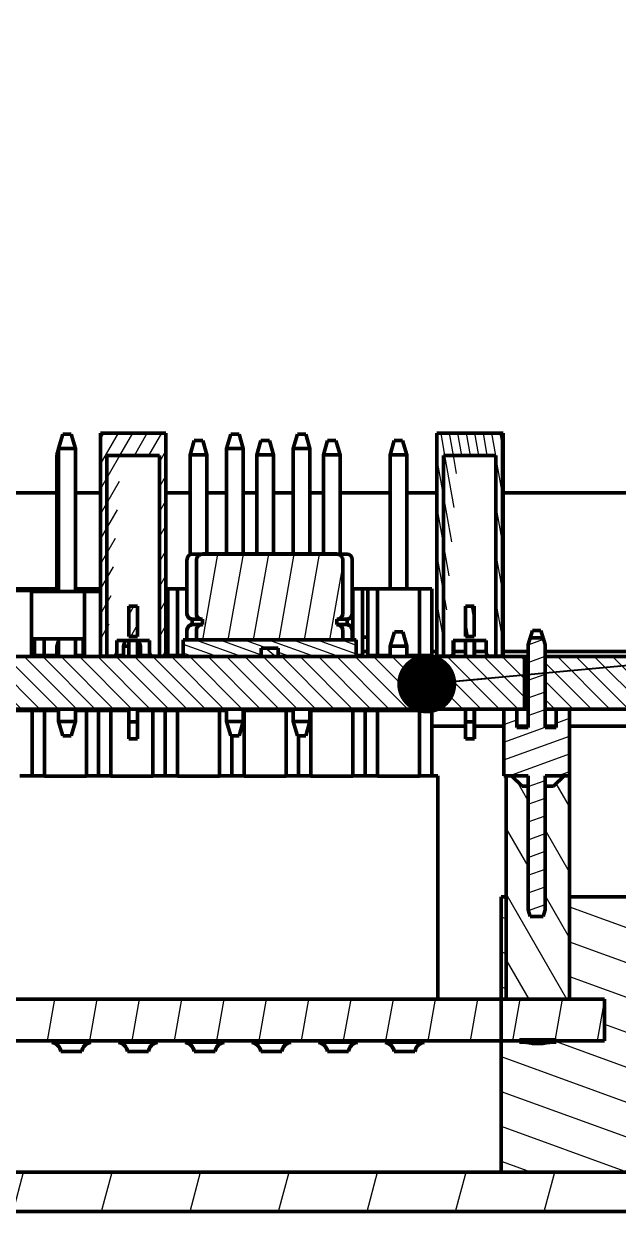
# Model space of a CAD drawing. Header units: inches. Extents: x -2049 to -860, y -317 to 524.
# Drawn here: x -1094.38 to -1079.3, y 68.55 to 99.34 of the extents above; entities that cross this region are included whole.
import ezdxf

# ---------------------------------------------------------------- set-up
doc = ezdxf.new("R2010")
doc.units = ezdxf.units.IN
doc.header["$LTSCALE"] = 2.574606
doc.header["$MEASUREMENT"] = 0
doc.header["$PDMODE"] = 3
doc.header["$PDSIZE"] = 0.3125
doc.layers.get('0').update_dxf_attribs({"linetype": 'CONTINUOUS', "lineweight": 50})
doc.layers.get('Defpoints').update_dxf_attribs({"linetype": 'CONTINUOUS'})
for name, color, linetype, lineweight in [('dim', 7, 'CONTINUOUS', 9), ('from', 7, 'CONTINUOUS', 15), ('细实线', 7, 'CONTINUOUS', 9)]:
    doc.layers.add(name, color=color, linetype=linetype, lineweight=lineweight)
doc.styles.add('TEXTSTYLE_1', font='gdt', dxfattribs={"width": 0.8})
doc.dimstyles.new('ISO-25', dxfattribs={"dimtxt": 5, "dimasz": 5, "dimexe": 1.25, "dimexo": 0.625, "dimtad": 1, "dimdec": 0, "dimlfac": 1.5, "dimdsep": 46, "dimtxsty": 'TEXTSTYLE_1', "dimcen": 2.5, "dimclrd": 256, "dimclre": 256, "dimclrt": 256, "dimadec": 0, "dimazin": 0, "dimtfac": 1, "dimtdec": 0, "dimtmove": 0, "dimatfit": 3, "dimfxl": 1, "dimlwd": 25, "dimarcsym": 0})
doc.dimstyles.new('ISO-25$0', dxfattribs={"dimtxt": 5, "dimasz": 5, "dimexe": 1.25, "dimexo": 0.625, "dimtad": 1, "dimdec": 0, "dimlfac": 1.5, "dimdsep": 46, "dimtxsty": 'TEXTSTYLE_1', "dimcen": 2.5, "dimclrd": 256, "dimclre": 256, "dimclrt": 256, "dimadec": 0, "dimazin": 0, "dimtfac": 1, "dimtdec": 0, "dimtmove": 0, "dimatfit": 3, "dimfxl": 1, "dimlwd": 25, "dimarcsym": 0})

# ---------------------------------------------------------------- blocks, each defined once
blk = doc.blocks.new('*D56')
at = {"layer": 'Defpoints', "color": 0, "transparency": 16777216}
for p in [(-1218.049, 403.303), (-1091.407, 403.303), (-1171.593, 52.37)]:
    blk.add_point(p, dxfattribs=at)
at = {"layer": 'dim', "lineweight": -2, "transparency": 16777216}
for p, q in [((-1092.032, 403.303), (-1219.299, 403.303)), ((-1172.218, 52.37), (-1219.299, 52.37))]:
    blk.add_line(p, q, dxfattribs=at)
at = {"layer": 'dim', "lineweight": 25, "transparency": 16777216}
blk.add_line((-1218.049, 57.37), (-1218.049, 398.303), dxfattribs=at)
at = {"layer": 'dim', "transparency": 16777216}
for points in [[(-1218.882, 398.303), (-1217.215, 398.303), (-1218.049, 403.303)], [(-1218.882, 57.37), (-1217.215, 57.37), (-1218.049, 52.37)]]:
    blk.add_solid(points, dxfattribs=at)
at = {"layer": 'dim', "transparency": 16777216, "insert": (-1221.174, 224.866), "char_height": 5, "attachment_point": 5, "rotation": 90, "style": 'TEXTSTYLE_1'}
blk.add_mtext('526', dxfattribs=at)
blk = doc.blocks.new('*D57')
at = {"layer": 'Defpoints', "color": 0, "transparency": 16777216}
for p in [(-1231.845, 446.968), (-1055.93, 446.968), (-1171.593, 52.37)]:
    blk.add_point(p, dxfattribs=at)
at = {"layer": 'dim', "lineweight": -2, "transparency": 16777216}
for p, q in [((-1056.555, 446.968), (-1233.095, 446.968)), ((-1172.218, 52.37), (-1233.095, 52.37))]:
    blk.add_line(p, q, dxfattribs=at)
at = {"layer": 'dim', "lineweight": 25, "transparency": 16777216}
blk.add_line((-1231.845, 57.37), (-1231.845, 441.968), dxfattribs=at)
at = {"layer": 'dim', "transparency": 16777216}
for points in [[(-1232.678, 441.968), (-1231.011, 441.968), (-1231.845, 446.968)], [(-1232.678, 57.37), (-1231.011, 57.37), (-1231.845, 52.37)]]:
    blk.add_solid(points, dxfattribs=at)
at = {"layer": 'dim', "transparency": 16777216, "insert": (-1234.97, 248.072), "char_height": 5, "attachment_point": 5, "rotation": 90, "style": 'TEXTSTYLE_1'}
blk.add_mtext('592', dxfattribs=at)
blk = doc.blocks.new('*D59')
at = {"layer": 'Defpoints', "color": 0, "transparency": 16777216}
for p in [(-1163.703, 98.502), (-956.437, 71.503), (-956.437, 39.031)]:
    blk.add_point(p, dxfattribs=at)
at = {"layer": 'dim', "lineweight": -2, "transparency": 16777216}
for p, q in [((-1163.703, 97.877), (-1163.703, 37.781)), ((-956.437, 70.878), (-956.437, 37.781))]:
    blk.add_line(p, q, dxfattribs=at)
at = {"layer": 'dim', "lineweight": 25, "transparency": 16777216}
blk.add_line((-1158.703, 39.031), (-961.437, 39.031), dxfattribs=at)
at = {"layer": 'dim', "transparency": 16777216}
for points in [[(-1158.703, 39.864), (-1158.703, 38.197), (-1163.703, 39.031)], [(-961.437, 39.864), (-961.437, 38.197), (-956.437, 39.031)]]:
    blk.add_solid(points, dxfattribs=at)
at = {"layer": 'dim', "transparency": 16777216, "insert": (-1060.684, 42.156), "char_height": 5, "attachment_point": 5, "style": 'TEXTSTYLE_1'}
blk.add_mtext('311', dxfattribs=at)

msp = doc.modelspace()

# ---------------------------------------------------------------- hatches: boundary and pattern name
at = {"layer": '细实线', "linetype": 'Continuous'}
h = msp.add_hatch(dxfattribs=at)
h.set_pattern_fill('ANSI31', color=256, scale=0.1, angle=195, style=0)
h.set_pattern_definition([(240, (-1850.8669, 3648.15607), (0.274963065, -0.15875), [])])
edge = h.paths.add_edge_path()
edge.add_line((-1090.946, 83.28), (-1090.78, 83.28))
edge.add_line((-1090.946, 83.28), (-1090.946, 88.379))
edge.add_line((-1090.946, 88.379), (-1091.313, 88.379))
edge.add_line((-1091.313, 88.38), (-1091.913, 88.38))
edge.add_line((-1092.28, 88.379), (-1091.913, 88.379))
edge.add_line((-1092.28, 83.28), (-1092.28, 88.379))
edge.add_line((-1092.28, 83.28), (-1092.446, 83.28))
edge.add_line((-1092.446, 83.28), (-1092.446, 88.946))
edge.add_line((-1092.446, 88.946), (-1090.78, 88.946))
edge.add_line((-1090.78, 83.28), (-1090.78, 88.946))
edge = h.paths.add_edge_path()
edge.add_line((-1091.502, 83.782), (-1091.502, 84.548))
edge.add_line((-1091.502, 83.782), (-1091.724, 83.782))
edge.add_line((-1091.724, 83.782), (-1091.724, 84.548))
edge.add_line((-1091.724, 84.548), (-1091.502, 84.548))
h = msp.add_hatch(dxfattribs=at)
h.set_pattern_fill('ANSI31', color=256, scale=0.066667, angle=235, style=0)
h.set_pattern_definition([(280, (-1850.8669, 3648.15607), (0.208450974, 0.036755531), [])])
edge = h.paths.add_edge_path()
edge.add_line((-1082.395, 83.28), (-1082.229, 83.28))
edge.add_line((-1082.395, 83.28), (-1082.395, 88.379))
edge.add_line((-1082.395, 88.379), (-1082.762, 88.379))
edge.add_line((-1082.762, 88.38), (-1083.362, 88.38))
edge.add_line((-1083.729, 88.379), (-1083.362, 88.379))
edge.add_line((-1083.729, 83.28), (-1083.729, 88.379))
edge.add_line((-1083.729, 83.28), (-1083.895, 83.28))
edge.add_line((-1083.895, 83.28), (-1083.895, 88.946))
edge.add_line((-1083.895, 88.946), (-1082.229, 88.946))
edge.add_line((-1082.229, 83.28), (-1082.229, 88.946))
edge = h.paths.add_edge_path()
edge.add_line((-1082.951, 83.782), (-1082.951, 84.548))
edge.add_line((-1082.951, 83.782), (-1083.173, 83.782))
edge.add_line((-1083.173, 83.782), (-1083.173, 84.548))
edge.add_line((-1083.173, 84.548), (-1082.951, 84.548))
h = msp.add_hatch(dxfattribs=at)
h.set_pattern_fill('ANSI31', color=256, scale=0.2, angle=35, style=0)
h.set_pattern_definition([(80, (-1850.8669, 3648.1561), (-0.62535292, 0.11026659), [])])
edge = h.paths.add_edge_path()
edge.add_line((-1089.851, 85.869), (-1086.44, 85.869))
edge.add_spline(control_points=[(-1086.288, 85.736), (-1086.288, 85.76), (-1086.302, 85.804), (-1086.36, 85.856), (-1086.411, 85.869), (-1086.44, 85.869)], knot_values=[0, 0, 0, 0, 0.333333, 0.666667, 1, 1, 1, 1], degree=3, periodic=0)
edge.add_line((-1086.288, 85.736), (-1086.288, 84.349))
edge.add_spline(control_points=[(-1086.333, 84.255), (-1086.318, 84.268), (-1086.296, 84.297), (-1086.288, 84.331), (-1086.288, 84.349)], knot_values=[0, 0, 0, 0, 0.5, 1, 1, 1, 1], degree=3, periodic=0)
edge.add_spline(control_points=[(-1086.44, 84.216), (-1086.419, 84.216), (-1086.38, 84.223), (-1086.347, 84.242), (-1086.333, 84.255)], knot_values=[0, 0, 0, 0, 0.5, 1, 1, 1, 1], degree=3, periodic=0)
edge.add_line((-1086.44, 84.216), (-1086.44, 84.082))
edge.add_spline(control_points=[(-1086.333, 84.043), (-1086.347, 84.056), (-1086.381, 84.075), (-1086.42, 84.082), (-1086.44, 84.082)], knot_values=[0, 0, 0, 0, 0.5, 1, 1, 1, 1], degree=3, periodic=0)
edge.add_spline(control_points=[(-1086.288, 83.949), (-1086.288, 83.967), (-1086.296, 84.001), (-1086.318, 84.03), (-1086.333, 84.043)], knot_values=[0, 0, 0, 0, 0.5, 1, 1, 1, 1], degree=3, periodic=0)
edge.add_line((-1086.288, 83.949), (-1086.288, 83.696))
edge.add_line((-1090.003, 83.696), (-1086.288, 83.696))
edge.add_line((-1090.003, 83.949), (-1090.003, 83.696))
edge.add_spline(control_points=[(-1089.959, 84.043), (-1089.974, 84.03), (-1089.995, 84.001), (-1090.003, 83.967), (-1090.003, 83.949)], knot_values=[0, 0, 0, 0, 0.5, 1, 1, 1, 1], degree=3, periodic=0)
edge.add_spline(control_points=[(-1089.851, 84.082), (-1089.872, 84.082), (-1089.911, 84.075), (-1089.944, 84.056), (-1089.959, 84.043)], knot_values=[0, 0, 0, 0, 0.5, 1, 1, 1, 1], degree=3, periodic=0)
edge.add_line((-1089.851, 84.216), (-1089.851, 84.082))
edge.add_spline(control_points=[(-1089.959, 84.255), (-1089.944, 84.242), (-1089.911, 84.223), (-1089.872, 84.216), (-1089.851, 84.216)], knot_values=[0, 0, 0, 0, 0.5, 1, 1, 1, 1], degree=3, periodic=0)
edge.add_spline(control_points=[(-1090.003, 84.349), (-1090.003, 84.331), (-1089.995, 84.297), (-1089.974, 84.268), (-1089.959, 84.255)], knot_values=[0, 0, 0, 0, 0.5, 1, 1, 1, 1], degree=3, periodic=0)
edge.add_line((-1090.003, 85.736), (-1090.003, 84.349))
edge.add_spline(control_points=[(-1089.851, 85.869), (-1089.881, 85.869), (-1089.932, 85.856), (-1089.99, 85.803), (-1090.003, 85.76), (-1090.003, 85.736)], knot_values=[0, 0, 0, 0, 0.333333, 0.666667, 1, 1, 1, 1], degree=3, periodic=0)
h = msp.add_hatch(dxfattribs=at)
h.set_pattern_fill('ANSI31', color=256, scale=0.133333, angle=155, style=0)
h.set_pattern_definition([(200, (-1850.8669, 3648.15607), (0.144788527, -0.39780321), [])])
edge = h.paths.add_edge_path()
edge.add_line((-1082.196, 80.242), (-1081.576, 80.242))
edge.add_line((-1082.196, 80.242), (-1082.196, 81.936))
edge.add_line((-1082.196, 81.936), (-1081.863, 81.936))
edge.add_line((-1081.863, 81.469), (-1081.863, 81.936))
edge.add_line((-1081.576, 81.469), (-1081.863, 81.469))
edge.add_line((-1081.576, 81.469), (-1081.576, 83.572))
edge.add_line((-1081.576, 83.572), (-1081.526, 83.743))
edge.add_line((-1081.526, 83.743), (-1081.2, 83.743))
edge.add_line((-1081.2, 83.743), (-1081.149, 83.572))
edge.add_line((-1081.149, 83.572), (-1081.149, 81.469))
edge.add_line((-1080.863, 81.469), (-1081.149, 81.469))
edge.add_line((-1080.863, 81.936), (-1080.863, 81.469))
edge.add_line((-1080.863, 81.936), (-1080.529, 81.936))
edge.add_line((-1080.529, 81.936), (-1080.529, 80.242))
edge.add_line((-1081.149, 80.242), (-1080.529, 80.242))
edge.add_line((-1081.149, 80.242), (-1081.149, 76.833))
edge.add_line((-1081.149, 76.833), (-1081.2, 76.662))
edge.add_line((-1081.526, 76.662), (-1081.2, 76.662))
edge.add_line((-1081.526, 76.662), (-1081.576, 76.833))
edge.add_line((-1081.576, 76.833), (-1081.576, 80.242))
h = msp.add_hatch(dxfattribs=at)
h.set_pattern_fill('ANSI31', color=256, scale=0.066667, angle=115, style=0)
h.set_pattern_definition([(160, (-1850.8669, 3648.15607), (-0.072394264, -0.198901605), [])])
edge = h.paths.add_edge_path()
edge.add_line((-1088.362, 83.482), (-1087.929, 83.482))
edge.add_line((-1088.362, 83.269), (-1088.362, 83.482))
edge.add_line((-1088.362, 83.269), (-1090.346, 83.269))
edge.add_line((-1090.346, 83.696), (-1090.346, 83.269))
edge.add_line((-1085.946, 83.696), (-1090.346, 83.696))
edge.add_line((-1085.946, 83.269), (-1085.946, 83.696))
edge.add_line((-1085.946, 83.269), (-1087.929, 83.269))
edge.add_line((-1087.929, 83.482), (-1087.929, 83.269))
h = msp.add_hatch(dxfattribs=at)
h.set_pattern_fill('ANSI31', color=256, scale=0.066667, angle=-85, style=0)
h.set_pattern_definition([(320, (-1850.8669, 3648.15607), (0.13605671, 0.162146074), [])])
edge = h.paths.add_edge_path()
edge.add_line((-1088.362, 83.269), (-1087.929, 83.269))
edge.add_line((-1088.362, 83.269), (-1088.362, 83.482))
edge.add_line((-1088.362, 83.482), (-1087.929, 83.482))
edge.add_line((-1087.929, 83.482), (-1087.929, 83.269))
h = msp.add_hatch(dxfattribs=at)
h.set_pattern_fill('DEFAULT__45', color=256, scale=0.330309, angle=-45, style=0, pattern_type=0)
h.set_pattern_definition([(315, (-1203.72353, 1516.91895), (0.23356371, 0.23356371), [])])
edge = h.paths.add_edge_path()
edge.add_line((-1115.495, 81.936), (-1115.495, 83.269))
edge.add_line((-1114.002, 83.269), (-1115.495, 83.269))
edge.add_line((-1114.002, 83.269), (-1114.002, 81.936))
edge.add_line((-1114.002, 81.936), (-1115.495, 81.936))
edge = h.paths.add_edge_path()
edge.add_line((-1074.319, 81.936), (-1081.143, 81.936))
edge.add_line((-1081.143, 83.269), (-1081.143, 81.936))
edge.add_line((-1074.319, 83.269), (-1081.143, 83.269))
edge.add_line((-1074.319, 83.269), (-1074.319, 81.936))
edge = h.paths.add_edge_path()
edge.add_line((-1081.672, 81.936), (-1099.924, 81.936))
edge.add_line((-1099.924, 83.269), (-1099.924, 81.936))
edge.add_line((-1081.672, 83.269), (-1099.924, 83.269))
edge.add_line((-1081.672, 83.269), (-1081.672, 81.936))
edge = h.paths.add_edge_path()
edge.add_line((-1100.326, 81.936), (-1113.473, 81.936))
edge.add_line((-1113.473, 83.269), (-1113.473, 81.936))
edge.add_line((-1100.326, 83.269), (-1113.473, 83.269))
edge.add_line((-1100.326, 83.269), (-1100.326, 81.936))
h = msp.add_hatch(dxfattribs=at)
h.set_pattern_fill('DEFAULT__50', color=256, scale=2.172159, angle=75, style=0, pattern_type=0)
h.set_pattern_definition([(75, (-1203.7235, 1516.919), (-2.0981447, 0.5621962), [])])
edge = h.paths.add_edge_path()
edge.add_line((-961.437, 70.169), (-978.437, 70.169))
edge.add_spline(control_points=[(-959.437, 72.169), (-959.437, 70.998), (-960.266, 70.169), (-961.437, 70.169)], knot_values=[0, 0, 0, 0, 1, 1, 1, 1], weights=[1, 0.804738, 0.804738, 1], degree=3, periodic=0)
edge.add_line((-959.437, 81.502), (-959.437, 72.169))
edge.add_line((-959.437, 81.502), (-958.437, 81.502))
edge.add_line((-958.437, 81.502), (-958.437, 72.169))
edge.add_spline(control_points=[(-958.437, 72.169), (-958.437, 70.412), (-959.68, 69.169), (-961.437, 69.169)], knot_values=[0, 0, 0, 0, 1, 1, 1, 1], weights=[1, 0.804738, 0.804738, 1], degree=3, periodic=0)
edge.add_line((-961.437, 69.169), (-978.437, 69.169))
edge.add_line((-978.437, 69.169), (-978.437, 70.169))
edge = h.paths.add_edge_path()
edge.add_line((-1045.101, 70.169), (-1151.427, 70.169))
edge.add_line((-1045.101, 69.169), (-1045.101, 70.169))
edge.add_line((-1045.101, 69.169), (-1151.427, 69.169))
edge.add_line((-1151.427, 69.169), (-1151.427, 70.169))
edge = h.paths.add_edge_path()
edge.add_line((-1157.093, 70.169), (-1163.503, 70.169))
edge.add_line((-1157.093, 69.169), (-1157.093, 70.169))
edge.add_line((-1157.093, 69.169), (-1163.503, 69.169))
edge.add_line((-1163.503, 70.169), (-1163.503, 69.169))
at = {"layer": '细实线'}
h = msp.add_hatch(dxfattribs=at)
h.set_pattern_fill('ANSI31', color=256, scale=6.666667, angle=115, style=0)
h.set_pattern_definition([(160, (97.9835, -30.1182), (-0.2850168, -0.7830772), [])])
edge = h.paths.add_edge_path()
edge.add_line((-1078.329, 77.169), (-1080.529, 77.169))
edge.add_line((-1080.529, 77.169), (-1080.529, 74.569))
edge.add_line((-1080.529, 74.569), (-1079.639, 74.569))
edge.add_line((-1079.639, 74.569), (-1079.639, 73.503))
edge.add_line((-1079.639, 73.503), (-1080.866, 73.503))
edge.add_line((-1080.866, 73.503), (-1080.866, 73.469))
edge.add_line((-1080.866, 73.469), (-1081.002, 73.469))
edge.add_spline(control_points=[(-1081.002, 73.469), (-1081.019, 73.469), (-1081.053, 73.467), (-1081.104, 73.459), (-1081.155, 73.449), (-1081.209, 73.438), (-1081.247, 73.435), (-1081.266, 73.435)], knot_values=[0, 0, 0, 0, 0.045973, 0.091991, 0.138827, 0.187531, 0.240019, 0.240019, 0.240019, 0.240019], degree=3, periodic=0)
edge.add_line((-1081.266, 73.435), (-1081.399, 73.435))
edge.add_spline(control_points=[(-1081.399, 73.435), (-1081.417, 73.435), (-1081.45, 73.437), (-1081.496, 73.446), (-1081.54, 73.455), (-1081.581, 73.463), (-1081.622, 73.468), (-1081.65, 73.469), (-1081.663, 73.469)], knot_values=[0, 0, 0, 0, 0.0467, 0.089085, 0.128596, 0.166353, 0.203241, 0.240043, 0.240043, 0.240043, 0.240043], degree=3, periodic=0)
edge.add_line((-1081.663, 73.469), (-1081.799, 73.469))
edge.add_line((-1081.799, 73.469), (-1081.799, 73.503))
edge.add_line((-1081.799, 73.503), (-1082.262, 73.503))
edge.add_line((-1082.262, 73.503), (-1082.262, 70.169))
edge.add_line((-1082.262, 70.169), (-1078.329, 70.169))
edge.add_line((-1078.329, 70.169), (-1078.329, 77.169))
h.paths.add_polyline_path([(-1082.136, 77.169), (-1082.262, 77.169), (-1082.262, 74.569), (-1082.136, 74.569)], flags=17)
h.paths.add_polyline_path([(-1065.263, 77.169), (-1072.863, 77.169), (-1072.863, 70.169), (-1065.263, 70.169)])
h.paths.add_polyline_path([(-1053.93, 80.369), (-1058.93, 80.369), (-1058.93, 77.169), (-1065.263, 77.169), (-1065.263, 70.169), (-1053.93, 70.169), (-1053.93, 72.496), (-1056.801, 72.496), (-1056.801, 73.004), (-1053.93, 73.004)])
h = msp.add_hatch(dxfattribs=at)
h.set_pattern_fill('ANSI31', color=256, scale=6.666667, angle=75, style=0)
h.set_pattern_definition([(120, (97.9835, -30.1182), (-0.72168784, -0.41666667), [])])
h.paths.add_polyline_path([(-1080.529, 80.242), (-1080.666, 80.242), (-1080.933, 79.976), (-1081.149, 79.976), (-1081.149, 76.833), (-1081.2, 76.662), (-1081.526, 76.662), (-1081.576, 76.833), (-1081.576, 79.976), (-1081.733, 79.976), (-1081.999, 80.242), (-1082.136, 80.242), (-1082.136, 74.569), (-1080.529, 74.569)])
at = {"layer": '细实线', "linetype": 'Continuous'}
h = msp.add_hatch(dxfattribs=at)
h.set_pattern_fill('ANSI31', color=256, scale=0.333333, angle=35, style=0)
h.set_pattern_definition([(80, (-1850.8669, 3648.1561), (-1.04225487, 0.18377765), [])])
edge = h.paths.add_edge_path()
edge.add_line((-1079.639, 73.503), (-1079.639, 74.569))
edge.add_line((-1115.198, 73.503), (-1079.639, 73.503))
edge.add_line((-1115.198, 73.503), (-1115.198, 74.569))
edge.add_line((-1115.198, 74.569), (-1079.639, 74.569))

# ---------------------------------------------------------------- linework, layer by layer
at = {"color": 7, "linetype": 'Continuous'}
for p, q in [((-1093.509, 88.557), (-1093.402, 88.923)), ((-1093.402, 88.923), (-1093.189, 88.923)), ((-1093.189, 88.923), (-1093.082, 88.557)), ((-1092.446, 83.28), (-1092.446, 88.946)), ((-1092.446, 88.946), (-1090.78, 88.946)), ((-1092.446, 83.28), (-1092.446, 88.946)), ((-1092.446, 88.946), (-1090.78, 88.946)), ((-1090.78, 83.28), (-1090.78, 88.946)), ((-1090.78, 83.28), (-1090.78, 88.946)), ((-1090.06, 88.76), (-1090.167, 88.396)), ((-1089.847, 88.76), (-1090.06, 88.76)), ((-1089.74, 88.396), (-1089.847, 88.76)), ((-1089.242, 88.557), (-1089.135, 88.923)), ((-1089.135, 88.923), (-1088.922, 88.923)), ((-1088.922, 88.923), (-1088.815, 88.557)), ((-1088.367, 88.76), (-1088.473, 88.396)), ((-1088.153, 88.76), (-1088.367, 88.76)), ((-1088.047, 88.396), (-1088.153, 88.76)), ((-1087.549, 88.557), (-1087.442, 88.923)), ((-1087.442, 88.923), (-1087.229, 88.923)), ((-1087.229, 88.923), (-1087.122, 88.557)), ((-1086.673, 88.76), (-1086.78, 88.396)), ((-1086.46, 88.76), (-1086.673, 88.76)), ((-1086.353, 88.396), (-1086.46, 88.76)), ((-1084.98, 88.76), (-1085.087, 88.396)), ((-1084.767, 88.76), (-1084.98, 88.76)), ((-1084.66, 88.396), (-1084.767, 88.76)), ((-1083.895, 83.28), (-1083.895, 88.946)), ((-1083.895, 88.946), (-1082.229, 88.946)), ((-1083.895, 83.28), (-1083.895, 88.946)), ((-1083.895, 88.946), (-1082.215, 88.946)), ((-1082.229, 83.28), (-1082.229, 88.946)), ((-1082.229, 83.28), (-1082.229, 88.946)), ((-1082.215, 83.28), (-1082.215, 88.946)), ((-1093.506, 88.556), (-1093.553, 88.396)), ((-1093.553, 88.396), (-1093.553, 84.987)), ((-1093.553, 88.396), (-1093.509, 88.396)), ((-1093.509, 84.923), (-1093.509, 88.557)), ((-1093.509, 88.557), (-1093.082, 88.557)), ((-1093.082, 88.557), (-1093.082, 84.923)), ((-1092.28, 88.379), (-1091.913, 88.379)), ((-1092.28, 83.28), (-1092.28, 88.379)), ((-1092.28, 83.28), (-1092.28, 88.379)), ((-1092.28, 88.379), (-1091.913, 88.379)), ((-1091.313, 88.38), (-1091.913, 88.38)), ((-1091.313, 88.38), (-1091.913, 88.38)), ((-1090.946, 88.379), (-1091.313, 88.379)), ((-1090.946, 88.379), (-1091.313, 88.379)), ((-1090.946, 83.28), (-1090.946, 88.379)), ((-1090.946, 83.28), (-1090.946, 88.379)), ((-1090.167, 88.396), (-1090.167, 85.869)), ((-1090.167, 88.396), (-1089.74, 88.396)), ((-1089.74, 85.869), (-1089.74, 88.396)), ((-1089.242, 85.869), (-1089.242, 88.557)), ((-1089.242, 88.557), (-1088.815, 88.557)), ((-1088.473, 88.396), (-1088.473, 85.869)), ((-1088.473, 88.396), (-1088.047, 88.396)), ((-1088.047, 85.869), (-1088.047, 88.396)), ((-1087.549, 85.869), (-1087.549, 88.557)), ((-1087.549, 88.557), (-1087.122, 88.557)), ((-1086.78, 88.396), (-1086.78, 85.869)), ((-1086.78, 88.396), (-1086.353, 88.396)), ((-1086.353, 85.869), (-1086.353, 88.396)), ((-1085.087, 88.396), (-1085.087, 84.987)), ((-1085.087, 88.396), (-1084.66, 88.396)), ((-1084.66, 84.987), (-1084.66, 88.396)), ((-1083.729, 88.379), (-1083.362, 88.379)), ((-1083.729, 83.28), (-1083.729, 88.379)), ((-1083.729, 83.28), (-1083.729, 88.379)), ((-1083.729, 88.379), (-1083.362, 88.379)), ((-1082.762, 88.38), (-1083.362, 88.38)), ((-1082.762, 88.38), (-1083.362, 88.38)), ((-1082.395, 88.379), (-1082.762, 88.379)), ((-1082.395, 88.379), (-1082.762, 88.379)), ((-1082.395, 83.28), (-1082.395, 88.379)), ((-1082.395, 83.28), (-1082.395, 88.379)), ((-1094.775, 87.429), (-1093.553, 87.429)), ((-1093.082, 87.429), (-1092.446, 87.429)), ((-1090.78, 87.429), (-1090.167, 87.429)), ((-1089.74, 87.429), (-1089.242, 87.429)), ((-1088.815, 87.429), (-1088.473, 87.429)), ((-1088.047, 87.429), (-1087.549, 87.429)), ((-1087.122, 87.429), (-1086.78, 87.429)), ((-1086.353, 87.429), (-1085.087, 87.429)), ((-1084.66, 87.429), (-1083.895, 87.429)), ((-1082.215, 87.429), (-1078.916, 87.429)), ((-1090.246, 85.736), (-1090.246, 84.349)), ((-1090.112, 85.869), (-1086.179, 85.869)), ((-1090.003, 85.736), (-1090.003, 84.349)), ((-1090.003, 85.736), (-1090.003, 84.349)), ((-1089.851, 85.869), (-1086.44, 85.869)), ((-1089.849, 85.869), (-1089.849, 85.876)), ((-1086.443, 85.876), (-1089.849, 85.876)), ((-1086.443, 85.869), (-1086.443, 85.876)), ((-1086.288, 85.736), (-1086.288, 84.349)), ((-1086.288, 85.736), (-1086.288, 84.349)), ((-1086.046, 85.736), (-1086.046, 84.349)), ((-1094.775, 84.987), (-1093.509, 84.987)), ((-1094.253, 84.95), (-1094.253, 84.987)), ((-1094.12, 84.923), (-1094.12, 84.987)), ((-1093.873, 84.923), (-1093.873, 84.987)), ((-1093.082, 84.987), (-1092.449, 84.987)), ((-1092.807, 84.923), (-1092.807, 84.987)), ((-1092.56, 84.923), (-1092.56, 84.987)), ((-1090.78, 84.987), (-1090.246, 84.987)), ((-1090.733, 84.987), (-1090.733, 83.294)), ((-1090.487, 83.294), (-1090.487, 84.987)), ((-1086.046, 84.987), (-1084.027, 84.987)), ((-1086.033, 84.987), (-1086.033, 83.696)), ((-1085.787, 84.987), (-1085.787, 83.294)), ((-1085.653, 84.987), (-1085.653, 83.294)), ((-1085.407, 84.987), (-1085.407, 83.294)), ((-1084.34, 84.987), (-1084.34, 83.294)), ((-1084.027, 84.987), (-1084.027, 83.294)), ((-1095.86, 84.95), (-1094.194, 84.95)), ((-1094.194, 83.269), (-1094.194, 84.95)), ((-1094.194, 84.923), (-1092.449, 84.923)), ((-1092.849, 84.923), (-1092.849, 83.269)), ((-1091.724, 83.782), (-1091.724, 84.548)), ((-1091.724, 84.548), (-1091.502, 84.548)), ((-1091.724, 83.782), (-1091.724, 84.548)), ((-1091.724, 84.548), (-1091.502, 84.548)), ((-1091.502, 83.782), (-1091.502, 84.548)), ((-1091.502, 83.782), (-1091.502, 84.548)), ((-1090.246, 84.349), (-1090.207, 84.255)), ((-1086.046, 84.349), (-1086.085, 84.255)), ((-1083.173, 83.782), (-1083.173, 84.548)), ((-1083.173, 84.548), (-1082.951, 84.548)), ((-1083.173, 83.782), (-1083.173, 84.548)), ((-1083.173, 84.548), (-1082.951, 84.548)), ((-1082.951, 83.782), (-1082.951, 84.548)), ((-1082.951, 83.782), (-1082.951, 84.548)), ((-1090.207, 84.043), (-1090.246, 83.949)), ((-1090.207, 84.255), (-1090.112, 84.216)), ((-1090.112, 84.082), (-1090.207, 84.043)), ((-1090.112, 84.216), (-1090.112, 84.082)), ((-1089.851, 84.216), (-1090.112, 84.216)), ((-1090.112, 84.082), (-1089.851, 84.082)), ((-1089.851, 84.216), (-1089.851, 84.082)), ((-1089.851, 84.216), (-1089.851, 84.082)), ((-1086.44, 84.216), (-1086.44, 84.082)), ((-1086.44, 84.216), (-1086.44, 84.082)), ((-1086.179, 84.216), (-1086.44, 84.216)), ((-1086.44, 84.082), (-1086.179, 84.082)), ((-1086.085, 84.255), (-1086.179, 84.216)), ((-1086.179, 84.216), (-1086.179, 84.082)), ((-1086.179, 84.082), (-1086.085, 84.043)), ((-1086.085, 84.043), (-1086.046, 83.949)), ((-1091.502, 83.782), (-1091.724, 83.782)), ((-1091.502, 83.782), (-1091.724, 83.782)), ((-1090.78, 83.76), (-1090.733, 83.76)), ((-1090.246, 83.949), (-1090.246, 83.696)), ((-1090.003, 83.949), (-1090.003, 83.696)), ((-1090.003, 83.949), (-1090.003, 83.696)), ((-1086.288, 83.949), (-1086.288, 83.696)), ((-1086.288, 83.949), (-1086.288, 83.696)), ((-1086.046, 83.949), (-1086.046, 83.696)), ((-1085.787, 83.76), (-1085.653, 83.76)), ((-1085.083, 83.531), (-1084.977, 83.898)), ((-1084.977, 83.898), (-1084.763, 83.898)), ((-1084.763, 83.898), (-1084.657, 83.531)), ((-1082.951, 83.782), (-1083.173, 83.782)), ((-1082.951, 83.782), (-1083.173, 83.782)), ((-1081.576, 83.572), (-1081.469, 83.936)), ((-1081.576, 83.572), (-1081.526, 83.743)), ((-1081.526, 83.743), (-1081.2, 83.743)), ((-1081.526, 83.743), (-1081.2, 83.743)), ((-1081.469, 83.936), (-1081.256, 83.936)), ((-1081.256, 83.936), (-1081.149, 83.572)), ((-1081.2, 83.743), (-1081.149, 83.572)), ((-1092.882, 83.723), (-1094.194, 83.723)), ((-1094.12, 83.723), (-1094.12, 83.294)), ((-1093.873, 83.294), (-1093.873, 83.723)), ((-1093.55, 83.531), (-1093.509, 83.672)), ((-1093.55, 83.269), (-1093.55, 83.531)), ((-1093.55, 83.531), (-1093.509, 83.531)), ((-1093.509, 83.269), (-1093.509, 83.723)), ((-1093.082, 83.269), (-1093.082, 83.723)), ((-1092.882, 83.269), (-1092.882, 83.723)), ((-1092.03, 83.68), (-1092.03, 83.38)), ((-1091.196, 83.68), (-1092.03, 83.68)), ((-1091.857, 83.531), (-1091.813, 83.68)), ((-1091.857, 83.269), (-1091.857, 83.531)), ((-1091.857, 83.531), (-1091.724, 83.531)), ((-1091.724, 83.671), (-1091.724, 83.269)), ((-1091.502, 83.669), (-1091.502, 83.269)), ((-1091.502, 83.531), (-1091.43, 83.531)), ((-1091.473, 83.68), (-1091.43, 83.531)), ((-1091.43, 83.531), (-1091.43, 83.269)), ((-1091.196, 83.38), (-1091.196, 83.68)), ((-1090.346, 83.696), (-1090.346, 83.269)), ((-1085.946, 83.696), (-1090.346, 83.696)), ((-1090.346, 83.696), (-1090.346, 83.269)), ((-1085.946, 83.696), (-1090.346, 83.696)), ((-1090.003, 83.696), (-1086.288, 83.696)), ((-1088.362, 83.269), (-1088.362, 83.482)), ((-1088.362, 83.482), (-1087.929, 83.482)), ((-1088.362, 83.482), (-1087.929, 83.482)), ((-1088.362, 83.269), (-1088.362, 83.482)), ((-1088.362, 83.269), (-1088.362, 83.482)), ((-1088.362, 83.482), (-1087.929, 83.482)), ((-1087.929, 83.482), (-1087.929, 83.269)), ((-1087.929, 83.482), (-1087.929, 83.269)), ((-1087.929, 83.482), (-1087.929, 83.269)), ((-1085.946, 83.269), (-1085.946, 83.696)), ((-1085.946, 83.269), (-1085.946, 83.696)), ((-1085.083, 83.269), (-1085.083, 83.531)), ((-1085.083, 83.531), (-1084.657, 83.531)), ((-1084.657, 83.531), (-1084.657, 83.269)), ((-1083.479, 83.68), (-1083.479, 83.38)), ((-1082.645, 83.68), (-1083.479, 83.68)), ((-1083.465, 83.38), (-1083.465, 83.68)), ((-1083.173, 83.671), (-1083.173, 83.269)), ((-1082.951, 83.669), (-1082.951, 83.269)), ((-1082.938, 83.669), (-1082.938, 83.269)), ((-1082.645, 83.38), (-1082.645, 83.68)), ((-1081.576, 81.469), (-1081.576, 83.572)), ((-1081.576, 81.469), (-1081.576, 83.572)), ((-1081.149, 83.572), (-1081.149, 81.469)), ((-1081.149, 83.572), (-1081.149, 81.469)), ((-1081.576, 83.269), (-1113.473, 83.269)), ((-1081.672, 83.269), (-1099.924, 83.269)), ((-1094.12, 83.4), (-1094.194, 83.4)), ((-1094.12, 83.294), (-1093.55, 83.294)), ((-1093.082, 83.294), (-1092.882, 83.294)), ((-1092.28, 83.28), (-1092.446, 83.28)), ((-1092.13, 83.28), (-1092.446, 83.28)), ((-1092.079, 83.294), (-1091.857, 83.294)), ((-1091.43, 83.294), (-1091.147, 83.294)), ((-1091.096, 83.28), (-1090.78, 83.28)), ((-1090.946, 83.28), (-1090.78, 83.28)), ((-1090.733, 83.4), (-1090.78, 83.4)), ((-1090.733, 83.294), (-1090.346, 83.294)), ((-1088.362, 83.269), (-1090.346, 83.269)), ((-1088.362, 83.269), (-1087.929, 83.269)), ((-1085.946, 83.269), (-1087.929, 83.269)), ((-1085.787, 83.294), (-1085.946, 83.294)), ((-1085.653, 83.4), (-1085.787, 83.4)), ((-1085.653, 83.294), (-1085.083, 83.294)), ((-1084.657, 83.294), (-1084.027, 83.294)), ((-1083.895, 83.4), (-1084.027, 83.4)), ((-1083.729, 83.28), (-1083.895, 83.28)), ((-1083.579, 83.28), (-1083.895, 83.28)), ((-1083.173, 83.4), (-1083.465, 83.4)), ((-1082.645, 83.4), (-1082.938, 83.4)), ((-1082.545, 83.28), (-1082.215, 83.28)), ((-1082.395, 83.28), (-1082.229, 83.28)), ((-1081.576, 83.4), (-1082.215, 83.4)), ((-1081.672, 83.269), (-1081.672, 81.936)), ((-1081.672, 83.269), (-1081.672, 81.936)), ((-1078.963, 83.4), (-1081.149, 83.4)), ((-1081.143, 83.269), (-1081.143, 81.936)), ((-1074.319, 83.269), (-1081.143, 83.269)), ((-1081.143, 83.269), (-1081.143, 81.936)), ((-1074.319, 83.269), (-1081.143, 83.269)), ((-1113.473, 81.936), (-1081.672, 81.936)), ((-1081.672, 81.936), (-1099.924, 81.936)), ((-1094.775, 81.898), (-1093.509, 81.898)), ((-1094.183, 80.242), (-1094.183, 81.898)), ((-1093.87, 80.231), (-1093.87, 81.898)), ((-1093.55, 81.898), (-1093.55, 81.936)), ((-1093.509, 81.623), (-1093.509, 81.936)), ((-1093.082, 81.624), (-1093.082, 81.936)), ((-1093.082, 81.898), (-1091.724, 81.898)), ((-1092.803, 80.231), (-1092.803, 81.898)), ((-1092.49, 80.242), (-1092.49, 81.898)), ((-1092.177, 80.231), (-1092.177, 81.898)), ((-1091.857, 81.898), (-1091.857, 81.936)), ((-1091.724, 81.936), (-1091.724, 81.18)), ((-1091.502, 81.936), (-1091.502, 81.18)), ((-1091.502, 81.898), (-1089.242, 81.898)), ((-1091.43, 81.936), (-1091.43, 81.898)), ((-1091.11, 80.231), (-1091.11, 81.898)), ((-1090.797, 80.242), (-1090.797, 81.898)), ((-1090.483, 80.231), (-1090.483, 81.898)), ((-1090.163, 81.898), (-1090.163, 81.936)), ((-1089.737, 81.936), (-1089.737, 81.898)), ((-1089.417, 80.231), (-1089.417, 81.898)), ((-1089.242, 81.623), (-1089.242, 81.936)), ((-1088.815, 81.624), (-1088.815, 81.936)), ((-1088.815, 81.898), (-1087.549, 81.898)), ((-1088.79, 80.231), (-1088.79, 81.898)), ((-1088.47, 81.898), (-1088.47, 81.936)), ((-1088.043, 81.936), (-1088.043, 81.898)), ((-1087.723, 80.231), (-1087.723, 81.898)), ((-1087.549, 81.623), (-1087.549, 81.936)), ((-1087.122, 81.624), (-1087.122, 81.936)), ((-1087.122, 81.898), (-1084.023, 81.898)), ((-1087.097, 80.231), (-1087.097, 81.898)), ((-1086.777, 81.898), (-1086.777, 81.936)), ((-1086.35, 81.936), (-1086.35, 81.898)), ((-1086.03, 80.231), (-1086.03, 81.898)), ((-1085.717, 80.242), (-1085.717, 81.898)), ((-1085.403, 80.231), (-1085.403, 81.898)), ((-1085.083, 81.898), (-1085.083, 81.936)), ((-1084.657, 81.936), (-1084.657, 81.898)), ((-1084.337, 80.231), (-1084.337, 81.898)), ((-1084.023, 80.242), (-1084.023, 81.898)), ((-1083.173, 81.936), (-1083.173, 81.18)), ((-1082.951, 81.936), (-1082.951, 81.18)), ((-1082.938, 81.936), (-1082.938, 81.18)), ((-1082.196, 80.242), (-1082.196, 81.936)), ((-1082.196, 81.936), (-1081.863, 81.936)), ((-1082.196, 80.242), (-1082.196, 81.936)), ((-1081.863, 81.469), (-1081.863, 81.936)), ((-1081.863, 81.469), (-1081.863, 81.936)), ((-1081.67, 81.936), (-1081.576, 81.936)), ((-1074.319, 81.936), (-1081.143, 81.936)), ((-1074.319, 81.936), (-1081.143, 81.936)), ((-1080.863, 81.936), (-1080.863, 81.469)), ((-1080.863, 81.936), (-1080.529, 81.936)), ((-1080.863, 81.936), (-1080.863, 81.469)), ((-1080.529, 81.936), (-1080.529, 80.242)), ((-1080.529, 81.936), (-1080.529, 74.569)), ((-1093.082, 81.624), (-1093.509, 81.624)), ((-1093.402, 81.257), (-1093.509, 81.623)), ((-1093.189, 81.257), (-1093.082, 81.624)), ((-1091.502, 81.613), (-1091.724, 81.613)), ((-1088.815, 81.624), (-1089.242, 81.624)), ((-1089.135, 81.257), (-1089.242, 81.623)), ((-1088.922, 81.257), (-1088.815, 81.624)), ((-1087.122, 81.624), (-1087.549, 81.624)), ((-1087.442, 81.257), (-1087.549, 81.623)), ((-1087.229, 81.257), (-1087.122, 81.624)), ((-1082.938, 81.613), (-1083.173, 81.613)), ((-1084.023, 81.502), (-1083.173, 81.502)), ((-1082.938, 81.502), (-1082.196, 81.502)), ((-1081.863, 81.502), (-1081.576, 81.502)), ((-1081.576, 81.469), (-1081.863, 81.469)), ((-1081.576, 81.469), (-1081.863, 81.469)), ((-1081.149, 81.502), (-1080.863, 81.502)), ((-1080.863, 81.469), (-1081.149, 81.469)), ((-1080.863, 81.469), (-1081.149, 81.469)), ((-1080.529, 81.502), (-1078.291, 81.502)), ((-1093.189, 81.257), (-1093.402, 81.257)), ((-1091.502, 81.18), (-1091.724, 81.18)), ((-1088.922, 81.257), (-1089.135, 81.257)), ((-1089.103, 80.242), (-1089.103, 81.257)), ((-1087.229, 81.257), (-1087.442, 81.257)), ((-1087.41, 80.242), (-1087.41, 81.257)), ((-1082.938, 81.18), (-1083.173, 81.18)), ((-1094.496, 80.242), (-1093.87, 80.242)), ((-1093.87, 80.231), (-1092.803, 80.231)), ((-1092.803, 80.242), (-1092.177, 80.242)), ((-1092.177, 80.231), (-1091.11, 80.231)), ((-1091.11, 80.242), (-1090.483, 80.242)), ((-1090.483, 80.231), (-1089.417, 80.231)), ((-1089.417, 80.242), (-1088.79, 80.242)), ((-1088.79, 80.231), (-1087.723, 80.231)), ((-1087.723, 80.242), (-1087.097, 80.242)), ((-1087.097, 80.231), (-1086.03, 80.231)), ((-1086.03, 80.242), (-1085.403, 80.242)), ((-1085.403, 80.231), (-1084.337, 80.231)), ((-1084.337, 80.242), (-1083.873, 80.242)), ((-1083.873, 74.569), (-1083.873, 80.242)), ((-1082.196, 80.242), (-1081.576, 80.242)), ((-1082.196, 80.242), (-1081.576, 80.242)), ((-1082.136, 74.569), (-1082.136, 80.242)), ((-1082.136, 80.242), (-1081.999, 80.242)), ((-1082.136, 74.569), (-1082.136, 80.242)), ((-1081.733, 79.976), (-1081.999, 80.242)), ((-1081.733, 79.976), (-1081.999, 80.242)), ((-1081.576, 76.833), (-1081.576, 80.242)), ((-1081.576, 76.833), (-1081.576, 80.242)), ((-1081.149, 80.242), (-1080.529, 80.242)), ((-1081.149, 80.242), (-1081.149, 76.833)), ((-1081.149, 80.242), (-1081.149, 76.833)), ((-1081.149, 80.242), (-1080.529, 80.242)), ((-1080.933, 79.976), (-1080.666, 80.242)), ((-1080.933, 79.976), (-1080.666, 80.242)), ((-1080.666, 80.242), (-1080.529, 80.242)), ((-1080.529, 74.569), (-1080.529, 80.242)), ((-1081.576, 79.976), (-1081.733, 79.976)), ((-1081.576, 79.976), (-1081.733, 79.976)), ((-1080.933, 79.976), (-1081.149, 79.976)), ((-1080.933, 79.976), (-1081.149, 79.976)), ((-1082.262, 77.169), (-1082.262, 70.169)), ((-1082.262, 77.169), (-1082.262, 70.169)), ((-1082.262, 77.169), (-1082.136, 77.169)), ((-1082.136, 77.169), (-1082.262, 77.169)), ((-1078.329, 77.169), (-1080.529, 77.169)), ((-1080.529, 77.169), (-1058.93, 77.169)), ((-1081.526, 76.662), (-1081.576, 76.833)), ((-1081.526, 76.662), (-1081.576, 76.833)), ((-1081.526, 76.662), (-1081.2, 76.662)), ((-1081.526, 76.662), (-1081.2, 76.662)), ((-1081.149, 76.833), (-1081.2, 76.662)), ((-1081.149, 76.833), (-1081.2, 76.662)), ((-1115.198, 74.569), (-1079.639, 74.569)), ((-1115.198, 74.569), (-1079.639, 74.569)), ((-1082.136, 74.569), (-1080.529, 74.569)), ((-1079.639, 73.503), (-1079.639, 74.569)), ((-1079.639, 73.503), (-1079.639, 74.569)), ((-1115.198, 73.503), (-1079.639, 73.503)), ((-1115.198, 73.503), (-1079.639, 73.503)), ((-1094.379, 73.503), (-1094.379, 73.467)), ((-1093.686, 73.503), (-1093.686, 73.467)), ((-1093.525, 73.469), (-1093.681, 73.467)), ((-1092.846, 73.469), (-1093.525, 73.469)), ((-1093.452, 73.236), (-1093.467, 73.295)), ((-1092.771, 73.468), (-1092.846, 73.469)), ((-1092.69, 73.467), (-1092.771, 73.468)), ((-1092.686, 73.503), (-1092.686, 73.467)), ((-1091.992, 73.503), (-1091.992, 73.467)), ((-1091.832, 73.469), (-1091.988, 73.467)), ((-1091.153, 73.469), (-1091.832, 73.469)), ((-1091.759, 73.236), (-1091.773, 73.295)), ((-1091.226, 73.236), (-1091.211, 73.295)), ((-1091.078, 73.468), (-1091.153, 73.469)), ((-1090.997, 73.467), (-1091.078, 73.468)), ((-1090.992, 73.503), (-1090.992, 73.467)), ((-1090.299, 73.503), (-1090.299, 73.467)), ((-1090.138, 73.469), (-1090.295, 73.467)), ((-1089.46, 73.469), (-1090.138, 73.469)), ((-1090.066, 73.236), (-1090.08, 73.295)), ((-1089.532, 73.236), (-1089.518, 73.295)), ((-1089.385, 73.468), (-1089.46, 73.469)), ((-1089.304, 73.467), (-1089.385, 73.468)), ((-1089.299, 73.503), (-1089.299, 73.467)), ((-1088.606, 73.503), (-1088.606, 73.467)), ((-1088.445, 73.469), (-1088.601, 73.467)), ((-1087.766, 73.469), (-1088.445, 73.469)), ((-1088.372, 73.236), (-1088.387, 73.295)), ((-1087.839, 73.236), (-1087.825, 73.295)), ((-1087.692, 73.468), (-1087.766, 73.469)), ((-1087.61, 73.467), (-1087.692, 73.468)), ((-1087.606, 73.503), (-1087.606, 73.467)), ((-1086.912, 73.503), (-1086.912, 73.467)), ((-1086.752, 73.469), (-1086.908, 73.467)), ((-1086.073, 73.469), (-1086.752, 73.469)), ((-1086.679, 73.236), (-1086.694, 73.295)), ((-1086.146, 73.236), (-1086.131, 73.295)), ((-1085.998, 73.468), (-1086.073, 73.469)), ((-1085.917, 73.467), (-1085.998, 73.468)), ((-1085.912, 73.503), (-1085.912, 73.467)), ((-1085.219, 73.503), (-1085.219, 73.467)), ((-1085.059, 73.469), (-1085.215, 73.467)), ((-1084.38, 73.469), (-1085.059, 73.469)), ((-1084.986, 73.236), (-1085, 73.295)), ((-1084.305, 73.468), (-1084.38, 73.469)), ((-1084.224, 73.467), (-1084.305, 73.468)), ((-1084.219, 73.503), (-1084.219, 73.467)), ((-1081.799, 73.536), (-1081.799, 73.469)), ((-1081.799, 73.536), (-1080.866, 73.536)), ((-1081.799, 73.536), (-1081.799, 73.469)), ((-1081.799, 73.536), (-1080.866, 73.536)), ((-1081.799, 73.469), (-1081.663, 73.469)), ((-1081.799, 73.469), (-1081.663, 73.469)), ((-1081.399, 73.435), (-1081.266, 73.435)), ((-1081.399, 73.435), (-1081.266, 73.435)), ((-1081.002, 73.469), (-1080.866, 73.469)), ((-1081.002, 73.469), (-1080.866, 73.469)), ((-1080.866, 73.536), (-1080.866, 73.469)), ((-1080.866, 73.536), (-1080.866, 73.469)), ((-1093.452, 73.236), (-1092.919, 73.236)), ((-1091.759, 73.236), (-1091.226, 73.236)), ((-1090.066, 73.236), (-1089.532, 73.236)), ((-1088.372, 73.236), (-1087.839, 73.236)), ((-1086.679, 73.236), (-1086.146, 73.236)), ((-1084.986, 73.236), (-1084.453, 73.236)), ((-1045.101, 70.169), (-1151.593, 70.169)), ((-1045.101, 70.169), (-1151.427, 70.169)), ((-1151.593, 69.169), (-961.437, 69.169)), ((-1045.101, 69.169), (-1151.427, 69.169)), ((-1078.329, 69.169), (-1082.262, 69.169))]:
    msp.add_line(p, q, dxfattribs=at)
for p, q in [((-1088.815, 88.557), (-1088.815, 85.876)), ((-1087.122, 88.557), (-1087.122, 85.876))]:
    msp.add_line(p, q)
for centre, radius, start, end in [((-1090.112, 85.736), 0.133, 90, 180), ((-1086.179, 85.736), 0.133, 0, 90), ((-1090.112, 84.349), 0.133, 180, 270), ((-1086.179, 84.349), 0.133, 270, 0), ((-1090.112, 83.949), 0.133, 90, 180), ((-1086.179, 83.949), 0.133, 0, 90), ((-1092.13, 83.38), 0.1, 270, 0), ((-1091.096, 83.38), 0.1, 180, 270), ((-1083.579, 83.38), 0.1, 270, 0), ((-1083.565, 83.38), 0.1, 300.1074, 0), ((-1082.545, 83.38), 0.1, 180, 270), ((-1093.717, 73.203), 0.267, 7.1808, 82.3051), ((-1093.716, 73.206), 0.263, 62.7947, 72.3766), ((-1093.72, 73.198), 0.272, 59.5518, 62.8614), ((-1093.72, 73.198), 0.272, 57.2934, 59.5462), ((-1093.717, 73.202), 0.267, 48.6421, 57.3238), ((-1093.713, 73.206), 0.261, 42.263, 48.5974), ((-1093.72, 73.2), 0.27, 34.2501, 42.2975), ((-1093.717, 73.202), 0.267, 31.475, 34.2495), ((-1093.714, 73.204), 0.264, 27.8497, 34.2691), ((-1093.712, 73.205), 0.261, 27.831, 31.4807), ((-1093.708, 73.207), 0.257, 19.9319, 27.8156), ((-1092.654, 73.203), 0.267, 97.6949, 172.8192), ((-1092.626, 73.196), 0.296, 165.9352, 172.1827), ((-1092.644, 73.2), 0.277, 159.9803, 165.9341), ((-1092.663, 73.208), 0.256, 152.1405, 160.0231), ((-1092.661, 73.206), 0.259, 149.8786, 152.1343), ((-1092.655, 73.203), 0.266, 145.7094, 149.8726), ((-1092.651, 73.2), 0.27, 137.6673, 145.714), ((-1092.658, 73.206), 0.261, 131.3746, 137.7014), ((-1092.656, 73.204), 0.265, 125.3074, 131.3494), ((-1092.652, 73.199), 0.271, 122.684, 125.3241), ((-1092.651, 73.198), 0.272, 117.1225, 122.677), ((-1092.656, 73.206), 0.263, 107.5888, 117.1878), ((-1092.024, 73.203), 0.267, 7.1808, 82.3051), ((-1092.022, 73.206), 0.263, 62.7947, 72.3766), ((-1092.026, 73.198), 0.272, 59.5518, 62.8614), ((-1092.026, 73.198), 0.272, 57.2934, 59.5462), ((-1092.023, 73.202), 0.267, 48.6421, 57.3238), ((-1092.02, 73.206), 0.261, 42.263, 48.5974), ((-1092.026, 73.2), 0.27, 34.2501, 42.2975), ((-1092.024, 73.202), 0.267, 31.475, 34.2495), ((-1092.021, 73.204), 0.264, 27.8497, 34.2691), ((-1092.018, 73.205), 0.261, 27.831, 31.4807), ((-1092.015, 73.207), 0.257, 19.9319, 27.8156), ((-1090.961, 73.203), 0.267, 97.6949, 172.8192), ((-1090.933, 73.196), 0.296, 165.9406, 172.1827), ((-1090.95, 73.2), 0.277, 159.9803, 165.9396), ((-1090.97, 73.208), 0.256, 149.8663, 160.0231), ((-1090.968, 73.206), 0.259, 149.8786, 152.137), ((-1090.962, 73.203), 0.266, 145.7094, 149.8726), ((-1090.963, 73.204), 0.265, 147.2996, 149.8783), ((-1090.958, 73.2), 0.27, 137.6759, 145.714), ((-1090.965, 73.206), 0.261, 131.3746, 137.7101), ((-1090.963, 73.204), 0.265, 125.3074, 131.3496), ((-1090.959, 73.199), 0.271, 121.3921, 125.3221), ((-1090.959, 73.199), 0.271, 122.6923, 125.3241), ((-1090.958, 73.198), 0.272, 117.122, 122.6935), ((-1090.962, 73.206), 0.263, 103.0582, 117.1877), ((-1090.33, 73.203), 0.267, 7.1808, 82.3051), ((-1090.329, 73.206), 0.263, 62.7947, 72.3766), ((-1090.333, 73.198), 0.272, 59.5518, 62.8614), ((-1090.333, 73.198), 0.272, 57.2934, 59.5462), ((-1090.33, 73.202), 0.267, 48.6421, 57.3238), ((-1090.327, 73.206), 0.261, 42.263, 48.5974), ((-1090.333, 73.2), 0.27, 34.2501, 42.2975), ((-1090.33, 73.202), 0.267, 31.475, 34.2495), ((-1090.328, 73.204), 0.264, 27.8497, 34.2691), ((-1090.325, 73.205), 0.261, 27.831, 31.4807), ((-1090.321, 73.207), 0.257, 19.9319, 27.8156), ((-1089.268, 73.203), 0.267, 97.6949, 172.8192), ((-1089.277, 73.207), 0.257, 149.8664, 160.0219), ((-1089.27, 73.204), 0.265, 147.2995, 149.8784), ((-1089.269, 73.204), 0.265, 125.3074, 131.3493), ((-1089.265, 73.199), 0.271, 121.3921, 125.322), ((-1089.265, 73.198), 0.272, 117.1219, 121.3961), ((-1089.269, 73.206), 0.263, 103.0581, 117.1862), ((-1088.637, 73.203), 0.267, 7.1808, 82.3051), ((-1088.636, 73.206), 0.263, 62.7947, 72.3766), ((-1088.64, 73.198), 0.272, 57.2933, 62.8614), ((-1088.637, 73.202), 0.267, 48.6421, 57.3238), ((-1088.633, 73.206), 0.261, 42.263, 48.5974), ((-1088.64, 73.2), 0.27, 34.2501, 42.2975), ((-1088.637, 73.202), 0.267, 31.475, 34.2495), ((-1088.634, 73.204), 0.264, 27.8497, 34.2691), ((-1088.632, 73.205), 0.261, 27.831, 31.4807), ((-1088.628, 73.207), 0.257, 19.9319, 27.8156), ((-1087.575, 73.203), 0.267, 97.6949, 172.8192), ((-1087.583, 73.207), 0.257, 149.8664, 160.0219), ((-1087.576, 73.204), 0.265, 147.2995, 149.8784), ((-1087.576, 73.204), 0.265, 125.3074, 131.3493), ((-1087.572, 73.199), 0.271, 121.3921, 125.322), ((-1087.572, 73.198), 0.272, 117.1219, 121.3961), ((-1087.576, 73.206), 0.263, 103.0581, 117.1862), ((-1086.944, 73.203), 0.267, 7.1808, 82.3051), ((-1086.942, 73.206), 0.263, 62.7947, 72.3766), ((-1086.947, 73.198), 0.272, 57.2933, 62.8614), ((-1086.943, 73.202), 0.267, 48.6421, 57.3238), ((-1086.94, 73.206), 0.261, 42.263, 48.5974), ((-1086.947, 73.2), 0.27, 34.2501, 42.2975), ((-1086.944, 73.202), 0.267, 31.475, 34.2495), ((-1086.941, 73.204), 0.264, 27.8497, 34.2691), ((-1086.938, 73.205), 0.261, 27.831, 31.4807), ((-1086.935, 73.207), 0.257, 19.9319, 27.8156), ((-1085.881, 73.203), 0.267, 97.6949, 172.8192), ((-1085.89, 73.207), 0.257, 149.8664, 160.0219), ((-1085.883, 73.204), 0.265, 147.2995, 149.8784), ((-1085.883, 73.204), 0.265, 125.3074, 131.3493), ((-1085.879, 73.199), 0.271, 121.3921, 125.322), ((-1085.878, 73.198), 0.272, 117.1219, 121.3961), ((-1085.882, 73.206), 0.263, 103.0581, 117.1862), ((-1085.25, 73.203), 0.267, 7.1808, 82.3051), ((-1085.249, 73.206), 0.263, 62.7947, 72.3766), ((-1085.253, 73.198), 0.272, 57.2933, 62.8614), ((-1085.25, 73.202), 0.267, 48.6421, 57.3238), ((-1085.247, 73.206), 0.261, 42.263, 48.5974), ((-1085.253, 73.2), 0.27, 34.2501, 42.2975), ((-1085.251, 73.202), 0.267, 31.475, 34.2495), ((-1085.248, 73.204), 0.264, 27.8497, 34.2691), ((-1085.245, 73.205), 0.261, 27.831, 31.4807), ((-1085.242, 73.207), 0.257, 19.9319, 27.8156), ((-1084.188, 73.203), 0.267, 97.6949, 172.8192), ((-1084.16, 73.196), 0.296, 165.9352, 172.1827), ((-1084.177, 73.2), 0.277, 159.9803, 165.9341), ((-1084.197, 73.208), 0.256, 152.1405, 160.0231), ((-1084.195, 73.206), 0.259, 149.8786, 152.1343), ((-1084.189, 73.203), 0.266, 145.7094, 149.8726), ((-1084.185, 73.2), 0.27, 137.6673, 145.714), ((-1084.192, 73.206), 0.261, 131.3746, 137.7013), ((-1084.189, 73.204), 0.265, 125.3074, 131.3494), ((-1084.186, 73.199), 0.271, 122.684, 125.3241), ((-1084.185, 73.198), 0.272, 117.1225, 122.6769), ((-1084.189, 73.206), 0.263, 107.5884, 117.1878)]:
    msp.add_arc(centre, radius, start, end, dxfattribs=at)
for points, start_tangent, end_tangent in [([(-1089.851, 85.869), (-1089.929, 85.851), (-1089.984, 85.801), (-1090.003, 85.736)], (-1, 0), (0, -1)), ([(-1089.851, 85.869), (-1089.929, 85.851), (-1089.984, 85.801), (-1090.003, 85.736)], (-1, 0), (0, -1)), ([(-1086.288, 85.736), (-1086.308, 85.802), (-1086.363, 85.851), (-1086.44, 85.869)], (0, 1), (-1, 0)), ([(-1086.288, 85.736), (-1086.308, 85.802), (-1086.363, 85.851), (-1086.44, 85.869)], (0, 1), (-1, 0)), ([(-1090.003, 84.349), (-1089.992, 84.298), (-1089.959, 84.255)], (0, -1), (0.750769, -0.660565)), ([(-1090.003, 84.349), (-1089.992, 84.298), (-1089.959, 84.255)], (0, -1), (0.750769, -0.660565)), ([(-1086.333, 84.255), (-1086.3, 84.298), (-1086.288, 84.349)], (0.750769, 0.660565), (0, 1)), ([(-1086.333, 84.255), (-1086.3, 84.298), (-1086.288, 84.349)], (0.750769, 0.660565), (0, 1)), ([(-1089.959, 84.043), (-1089.992, 84), (-1090.003, 83.949)], (-0.750769, -0.660565), (0, -1)), ([(-1089.959, 84.043), (-1089.992, 84), (-1090.003, 83.949)], (-0.750769, -0.660565), (0, -1)), ([(-1089.959, 84.255), (-1089.91, 84.226), (-1089.851, 84.216)], (0.750769, -0.660565), (1, 0)), ([(-1089.959, 84.255), (-1089.91, 84.226), (-1089.851, 84.216)], (0.750769, -0.660565), (1, 0)), ([(-1089.851, 84.082), (-1089.91, 84.072), (-1089.959, 84.043)], (-1, 0), (-0.750769, -0.660565)), ([(-1089.851, 84.082), (-1089.91, 84.072), (-1089.959, 84.043)], (-1, 0), (-0.750769, -0.660565)), ([(-1086.44, 84.216), (-1086.382, 84.226), (-1086.333, 84.255)], (1, 0), (0.750769, 0.660565)), ([(-1086.44, 84.216), (-1086.382, 84.226), (-1086.333, 84.255)], (1, 0), (0.750769, 0.660565)), ([(-1086.333, 84.043), (-1086.382, 84.072), (-1086.44, 84.082)], (-0.750769, 0.660565), (-1, 0)), ([(-1086.333, 84.043), (-1086.382, 84.072), (-1086.44, 84.082)], (-0.750769, 0.660565), (-1, 0)), ([(-1086.288, 83.949), (-1086.3, 84), (-1086.333, 84.043)], (0, 1), (-0.750769, 0.660565)), ([(-1086.288, 83.949), (-1086.3, 84), (-1086.333, 84.043)], (0, 1), (-0.750769, 0.660565)), ([(-1091.186, 73.346), (-1091.139, 73.401), (-1091.137, 73.403)], (0.540191, 0.841543), (0.750434, 0.660946)), ([(-1091.186, 73.346), (-1091.139, 73.401), (-1091.137, 73.403)], (0.540191, 0.841543), (0.750434, 0.660946)), ([(-1089.492, 73.346), (-1089.446, 73.401), (-1089.444, 73.403)], (0.540192, 0.841542), (0.750437, 0.660942)), ([(-1087.799, 73.346), (-1087.752, 73.401), (-1087.751, 73.403)], (0.540192, 0.841542), (0.750437, 0.660942)), ([(-1086.106, 73.346), (-1086.059, 73.401), (-1086.058, 73.403)], (0.540192, 0.841542), (0.750437, 0.660942)), ([(-1081.663, 73.469), (-1081.622, 73.467), (-1081.582, 73.462), (-1081.541, 73.455), (-1081.497, 73.446), (-1081.451, 73.438), (-1081.399, 73.435)], (1, 0), (1, 0)), ([(-1081.663, 73.469), (-1081.622, 73.467), (-1081.582, 73.462), (-1081.541, 73.455), (-1081.497, 73.446), (-1081.451, 73.438), (-1081.399, 73.435)], (1, 0), (1, 0)), ([(-1081.266, 73.435), (-1081.208, 73.439), (-1081.155, 73.449), (-1081.104, 73.459), (-1081.053, 73.466), (-1081.002, 73.469)], (1, 0), (1, 0)), ([(-1081.266, 73.435), (-1081.208, 73.439), (-1081.155, 73.449), (-1081.104, 73.459), (-1081.053, 73.466), (-1081.002, 73.469)], (1, 0), (1, 0))]:
    msp.add_spline(points, degree=3, dxfattribs=dict(at, start_tangent=start_tangent, end_tangent=end_tangent))
msp.add_open_spline([(-1086.106, 73.346), (-1086.094, 73.365), (-1086.08, 73.381), (-1086.065, 73.396)], degree=3, dxfattribs=at)

# ---------------------------------------------------------------- dimensions: what is measured, and where the dimension line sits
at = {"layer": 'dim'}
for base, p2, text, picture, middle in [((-1231.845, 446.968), (-1055.93, 446.968), '592', '*D57', (-1231.845, 248.072)), ((-1218.049, 403.303), (-1091.407, 403.303), '526', '*D56', (-1218.049, 224.866))]:
    dim = msp.add_linear_dim(base=base, p1=(-1171.593, 52.37), p2=p2, angle=90, text=text, dimstyle='ISO-25$0', dxfattribs=at)
    dim.commit()
    dim.dimension.update_dxf_attribs({"geometry": picture, "text_midpoint": middle, "dimtype": 160})
dim = msp.add_linear_dim(base=(-956.437, 39.031), p1=(-1163.703, 98.502), p2=(-956.437, 71.503), text='311', dimstyle='ISO-25$0', dxfattribs=at)
dim.commit()
dim.dimension.update_dxf_attribs({"geometry": '*D59', "text_midpoint": (-1060.684, 39.031), "dimtype": 160})

# ---------------------------------------------------------------- leaders
at = {"layer": 'from', "color": 4}
msp.add_leader([(-1084.154, 82.576), (-933.109, 96.521)], dimstyle='ISO-25', override={"dimasz": 1.5, "dimldrblk": 'Dot'}, dxfattribs=at)

doc.saveas('drawing.dxf')
